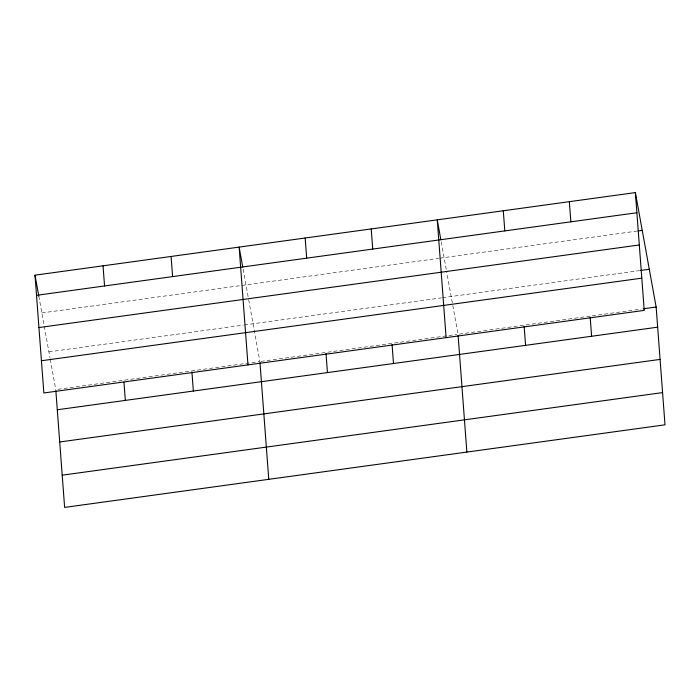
<?xml version="1.0" encoding="UTF-8"?>
<svg xmlns="http://www.w3.org/2000/svg" width="700" height="700" viewBox="0 0 700 700"><rect width="100%" height="100%" fill="white"/><g stroke="black" fill="none" stroke-linecap="round" stroke-linejoin="round"><path stroke-width="0.53" stroke-dasharray="3.5 2.62" d="M41.851 312.944L438.69 258.352M439.775 258.204L636.816 231.105M48.913 351.855L243.32 325.106M244.405 324.957L441.42 297.859M442.505 297.71L639.546 270.611M57.934 389.314L259.901 361.533L248.465 298.533M260.977 361.384L456.934 334.434M590.1 316.12L458.019 334.285L446.582 271.285M592.27 315.822L640.99 309.12M441.245 241.876L446.399 270.235M243.127 269.132L248.273 297.483M38.806 296.161L50.059 358.146M50.251 359.196L55.773 389.611"/><path stroke-width="1.05" d="M635.372 192.596L644.227 310.389L43.855 392.971L35 275.179L635.372 192.596L656.145 307.029L665 424.821L64.627 507.404L55.851 390.679M36.514 295.321L636.886 212.739M637.892 230.956L642.224 230.361M38.938 327.547L639.31 244.965M640.631 270.463L649.285 269.264M41.431 360.745L641.804 278.162M643.151 308.822L656.145 307.029M57.286 409.762L657.659 327.171M59.71 441.98L660.082 359.398M62.204 475.177L662.576 392.595M440.869 239.776L437.246 219.844L446.11 337.636M242.743 267.033L239.129 247.1L247.984 364.892M35 275.179L38.806 296.161M590.179 317.179L591.614 336.262M569.336 201.679L570.85 221.821M524.142 326.261L525.577 345.345M503.291 210.761L504.805 230.904M458.097 335.344L466.874 452.077M392.061 344.426L393.496 363.51M371.21 228.935L372.724 249.078M326.016 353.509L327.451 372.592M305.165 238.017L306.679 258.16M259.98 362.6L268.756 479.325M191.931 371.954L193.366 391.037M171.089 256.463L172.602 276.605M123.97 382.375L125.326 400.4M103.04 265.816L104.554 285.959"/></g></svg>
